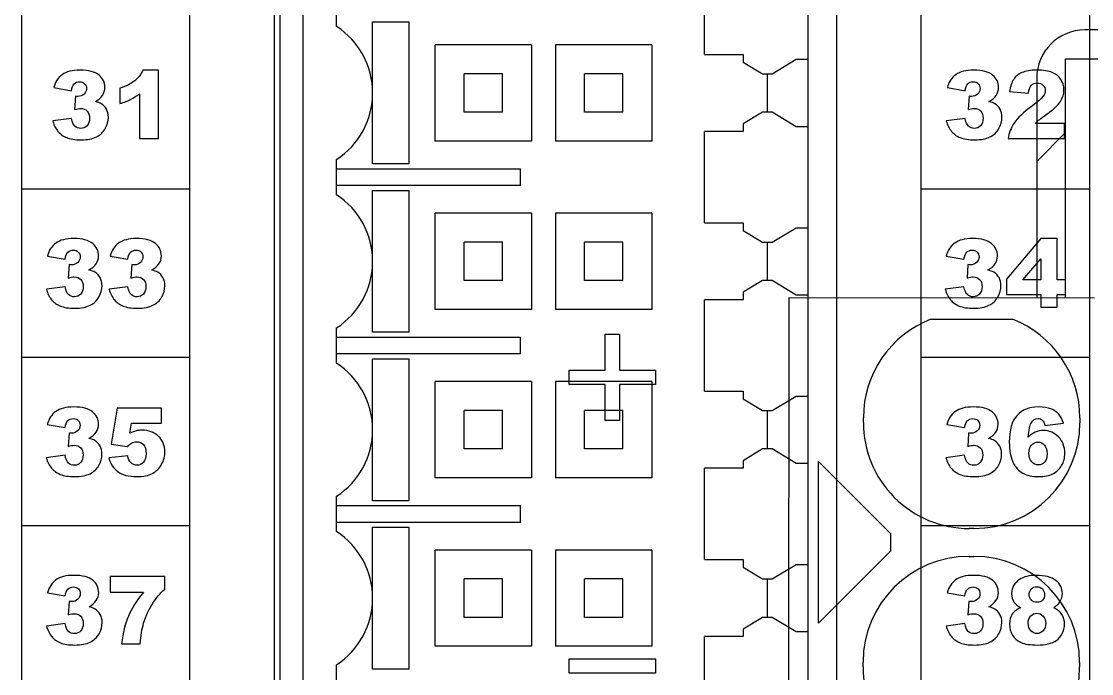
# Model space of a CAD drawing. Header units: millimetres. Extents: x 33 to 632, y -490 to 20.
# Drawn here: x 528.37 to 550.61, y -210.96 to -197.4 of the extents above; entities that cross this region are included whole.
import ezdxf

# ---------------------------------------------------------------- set-up
doc = ezdxf.new("R2010")
doc.units = ezdxf.units.MM
doc.layers.add('02___PRT_ALL_AXES', color=7, linetype='CONTINUOUS')
doc.layers.add('03___PRT_ALL_CURVES', color=7, linetype='CONTINUOUS')

# ---------------------------------------------------------------- blocks, each defined once
blk = doc.blocks.new('MOD_DIM780')
at = {"linetype": 'Continuous'}
for p, q in [((146.219, 128.861), (146.219, 48.361)), ((156.719, 48.361), (156.719, 128.861)), ((145.619, 128.161), (145.619, 48.561)), ((157.319, 48.561), (157.319, 128.161)), ((140.369, 125.111), (140.369, 51.611)), ((143.869, 51.611), (143.869, 125.111)), ((159.069, 51.611), (159.069, 125.111)), ((162.569, 125.111), (162.569, 51.611)), ((154.569, 71.911), (154.569, 73.811)), ((146.919, 72.494), (146.919, 73.228)), ((147.669, 72.586), (148.421, 72.586)), ((147.669, 71.115), (147.669, 72.586)), ((148.421, 72.586), (148.421, 69.636)), ((150.969, 72.111), (148.969, 72.111)), ((148.969, 70.111), (148.969, 72.111)), ((150.969, 72.111), (150.969, 70.111)), ((153.469, 72.111), (151.469, 72.111)), ((151.469, 72.111), (151.469, 70.111)), ((153.469, 72.111), (153.469, 70.111)), ((154.569, 71.911), (155.37, 71.911)), ((155.37, 71.911), (155.369, 71.753)), ((155.369, 71.753), (155.772, 71.511)), ((155.969, 71.511), (156.469, 71.811)), ((156.469, 71.811), (156.719, 71.811)), ((143.218, 71.585), (142.896, 71.585)), ((143.218, 70.161), (143.218, 71.585)), ((150.369, 71.511), (149.569, 71.511)), ((149.569, 70.711), (149.569, 71.511)), ((150.369, 70.711), (150.369, 71.511)), ((152.869, 71.511), (152.069, 71.511)), ((152.069, 70.711), (152.069, 71.511)), ((152.869, 70.711), (152.869, 71.511)), ((155.772, 71.511), (155.969, 71.511)), ((155.869, 71.511), (155.869, 70.711)), ((141.042, 71.222), (141.409, 71.156)), ((142.416, 71.209), (142.416, 70.89)), ((159.613, 71.222), (159.981, 71.156)), ((141.493, 71.043), (141.473, 70.765)), ((142.824, 71.094), (142.824, 70.161)), ((147.669, 69.636), (147.669, 71.107)), ((160.065, 71.043), (160.045, 70.765)), ((160.908, 71.138), (161.298, 71.106)), ((141.409, 70.582), (141.021, 70.53)), ((150.369, 70.711), (149.569, 70.711)), ((152.869, 70.711), (152.069, 70.711)), ((155.772, 70.711), (155.369, 70.468)), ((155.969, 70.711), (155.772, 70.711)), ((156.469, 70.41), (155.969, 70.711)), ((159.981, 70.582), (159.592, 70.53)), ((155.37, 70.311), (154.569, 70.311)), ((154.569, 68.411), (154.569, 70.311)), ((155.369, 70.468), (155.37, 70.311)), ((156.719, 70.41), (156.469, 70.41)), ((162.046, 70.478), (161.439, 70.478)), ((162.046, 70.161), (162.046, 70.478)), ((142.824, 70.161), (143.218, 70.161)), ((150.969, 70.111), (148.969, 70.111)), ((153.469, 70.111), (151.469, 70.111)), ((160.879, 70.161), (162.046, 70.161)), ((146.919, 68.994), (146.919, 69.728)), ((148.421, 69.636), (147.669, 69.636)), ((146.919, 69.536), (150.744, 69.536)), ((150.744, 69.186), (150.744, 69.536)), ((150.744, 69.186), (146.919, 69.186)), ((143.869, 69.111), (140.369, 69.111)), ((147.669, 69.086), (148.421, 69.086)), ((147.669, 67.615), (147.669, 69.086)), ((148.421, 69.086), (148.421, 66.136)), ((162.569, 69.111), (159.069, 69.111)), ((150.969, 68.611), (148.969, 68.611)), ((148.969, 66.611), (148.969, 68.611)), ((150.969, 68.611), (150.969, 66.611)), ((153.469, 68.611), (151.469, 68.611)), ((151.469, 68.611), (151.469, 66.611)), ((153.469, 68.611), (153.469, 66.611)), ((154.569, 68.411), (155.37, 68.411)), ((155.37, 68.411), (155.369, 68.253)), ((155.969, 68.011), (156.469, 68.311)), ((156.469, 68.311), (156.719, 68.311)), ((155.369, 68.253), (155.772, 68.011)), ((161.554, 68.085), (160.845, 67.242)), ((161.893, 68.085), (161.554, 68.085)), ((161.893, 67.224), (161.893, 68.085)), ((150.369, 68.011), (149.569, 68.011)), ((149.569, 67.211), (149.569, 68.011)), ((150.369, 67.211), (150.369, 68.011)), ((152.869, 68.011), (152.069, 68.011)), ((152.069, 67.211), (152.069, 68.011)), ((152.869, 67.211), (152.869, 68.011)), ((155.772, 68.011), (155.969, 68.011)), ((155.869, 68.011), (155.869, 67.211)), ((140.91, 67.722), (141.277, 67.656)), ((142.214, 67.722), (142.582, 67.656)), ((159.591, 67.722), (159.958, 67.656)), ((161.179, 67.224), (161.554, 67.664)), ((161.554, 67.664), (161.554, 67.224)), ((141.361, 67.543), (141.341, 67.265)), ((142.666, 67.543), (142.646, 67.265)), ((147.669, 66.136), (147.669, 67.607)), ((160.042, 67.543), (160.022, 67.265)), ((150.369, 67.211), (149.569, 67.211)), ((152.869, 67.211), (152.069, 67.211)), ((155.772, 67.211), (155.369, 66.968)), ((155.969, 67.211), (155.772, 67.211)), ((156.469, 66.91), (155.969, 67.211)), ((160.845, 67.242), (160.845, 66.922)), ((161.554, 67.224), (161.179, 67.224)), ((162.069, 67.224), (161.893, 67.224)), ((162.069, 66.922), (162.069, 67.224)), ((141.277, 67.082), (140.889, 67.03)), ((142.582, 67.082), (142.193, 67.03)), ((155.369, 66.968), (155.37, 66.811)), ((159.958, 67.082), (159.57, 67.03)), ((155.37, 66.811), (154.569, 66.811)), ((154.569, 64.911), (154.569, 66.811)), ((156.719, 66.91), (156.469, 66.91)), ((160.845, 66.922), (161.554, 66.922)), ((161.554, 66.922), (161.554, 66.661)), ((161.893, 66.922), (162.069, 66.922)), ((161.893, 66.661), (161.893, 66.922)), ((150.969, 66.611), (148.969, 66.611)), ((153.469, 66.611), (151.469, 66.611)), ((161.554, 66.661), (161.893, 66.661)), ((146.919, 65.494), (146.919, 66.228)), ((148.421, 66.136), (147.669, 66.136)), ((146.919, 66.036), (150.744, 66.036)), ((150.744, 65.686), (150.744, 66.036)), ((150.744, 65.686), (146.919, 65.686)), ((143.869, 65.611), (140.369, 65.611)), ((147.669, 65.586), (148.421, 65.586)), ((147.669, 64.115), (147.669, 65.586)), ((148.421, 65.586), (148.421, 62.636)), ((162.569, 65.611), (159.069, 65.611)), ((150.969, 65.111), (148.969, 65.111)), ((148.969, 63.111), (148.969, 65.111)), ((150.969, 65.111), (150.969, 63.111)), ((153.469, 65.111), (151.469, 65.111)), ((151.469, 65.111), (151.469, 63.111)), ((153.469, 65.111), (153.469, 63.111)), ((154.569, 64.911), (155.37, 64.911)), ((155.37, 64.911), (155.369, 64.753)), ((155.369, 64.753), (155.772, 64.511)), ((155.969, 64.511), (156.469, 64.811)), ((156.469, 64.811), (156.719, 64.811)), ((142.361, 64.561), (142.238, 63.808)), ((143.284, 64.561), (142.361, 64.561)), ((143.284, 64.25), (143.284, 64.561)), ((150.369, 64.511), (149.569, 64.511)), ((149.569, 63.711), (149.569, 64.511)), ((150.369, 63.711), (150.369, 64.511)), ((152.869, 64.511), (152.069, 64.511)), ((152.069, 63.711), (152.069, 64.511)), ((152.869, 63.711), (152.869, 64.511)), ((155.772, 64.511), (155.969, 64.511)), ((155.869, 64.511), (155.869, 63.711)), ((140.908, 64.222), (141.276, 64.156)), ((142.625, 64.04), (142.659, 64.25)), ((142.659, 64.25), (143.284, 64.25)), ((147.669, 62.636), (147.669, 64.107)), ((159.604, 64.222), (159.972, 64.156)), ((161.639, 64.198), (162.025, 64.246)), ((141.36, 64.043), (141.34, 63.765)), ((160.056, 64.043), (160.036, 63.765)), ((142.238, 63.808), (142.569, 63.76)), ((150.369, 63.711), (149.569, 63.711)), ((152.869, 63.711), (152.069, 63.711)), ((155.772, 63.711), (155.369, 63.468)), ((155.969, 63.711), (155.772, 63.711)), ((156.469, 63.41), (155.969, 63.711)), ((141.276, 63.582), (140.887, 63.53)), ((142.58, 63.567), (142.187, 63.524)), ((155.369, 63.468), (155.37, 63.311)), ((156.719, 63.41), (156.469, 63.41)), ((159.972, 63.582), (159.583, 63.53)), ((155.37, 63.311), (154.569, 63.311)), ((154.569, 61.411), (154.569, 63.311)), ((150.969, 63.111), (148.969, 63.111)), ((153.469, 63.111), (151.469, 63.111)), ((146.919, 61.994), (146.919, 62.728)), ((146.919, 62.536), (150.744, 62.536)), ((148.421, 62.636), (147.669, 62.636)), ((150.744, 62.186), (150.744, 62.536)), ((143.869, 62.111), (140.369, 62.111)), ((150.744, 62.186), (146.919, 62.186)), ((147.669, 62.086), (148.421, 62.086)), ((147.669, 60.615), (147.669, 62.086)), ((148.421, 62.086), (148.421, 59.136)), ((162.569, 62.111), (159.069, 62.111)), ((150.969, 61.611), (148.969, 61.611)), ((148.969, 59.611), (148.969, 61.611)), ((150.969, 61.611), (150.969, 59.611)), ((153.469, 61.611), (151.469, 61.611)), ((151.469, 61.611), (151.469, 59.611)), ((153.469, 61.611), (153.469, 59.611)), ((154.569, 61.411), (155.37, 61.411)), ((155.37, 61.411), (155.369, 61.253)), ((155.369, 61.253), (155.772, 61.011)), ((155.969, 61.011), (156.469, 61.311)), ((156.469, 61.311), (156.719, 61.311)), ((143.348, 61.061), (142.213, 61.061)), ((142.213, 61.061), (142.213, 60.732)), ((143.348, 60.798), (143.348, 61.061)), ((150.369, 61.011), (149.569, 61.011)), ((149.569, 60.211), (149.569, 61.011)), ((150.369, 60.211), (150.369, 61.011)), ((152.869, 61.011), (152.069, 61.011)), ((152.069, 60.211), (152.069, 61.011)), ((152.869, 60.211), (152.869, 61.011)), ((155.772, 61.011), (155.969, 61.011)), ((155.869, 61.011), (155.869, 60.211)), ((140.911, 60.722), (141.279, 60.656)), ((142.213, 60.732), (142.904, 60.732)), ((159.61, 60.722), (159.978, 60.656)), ((141.363, 60.543), (141.343, 60.265)), ((147.669, 59.136), (147.669, 60.607)), ((160.062, 60.543), (160.042, 60.265)), ((141.279, 60.082), (140.89, 60.03)), ((150.369, 60.211), (149.569, 60.211)), ((152.869, 60.211), (152.069, 60.211)), ((155.772, 60.211), (155.369, 59.968)), ((155.969, 60.211), (155.772, 60.211)), ((156.469, 59.91), (155.969, 60.211)), ((159.978, 60.082), (159.589, 60.03)), ((155.369, 59.968), (155.37, 59.811)), ((156.719, 59.91), (156.469, 59.91)), ((142.449, 59.661), (142.836, 59.661)), ((150.969, 59.611), (148.969, 59.611)), ((153.469, 59.611), (151.469, 59.611)), ((155.37, 59.811), (154.569, 59.811)), ((154.569, 57.911), (154.569, 59.811)), ((146.919, 58.494), (146.919, 59.228)), ((148.421, 59.136), (147.669, 59.136))]:
    blk.add_line(p, q, dxfattribs=at)
for centre, radius, start, end in [((146.019, 71.111), 1.65, 303.0557, 56.9443), ((146.019, 67.611), 1.65, 303.0557, 56.9443), ((146.019, 64.111), 1.65, 303.0557, 56.9443), ((146.019, 60.611), 1.65, 303.0557, 56.9443), ((161.485, 60.708), 1.071, 270.0061, 282.0044)]:
    blk.add_arc(centre, radius, start, end, dxfattribs=at)
for points in [[(141.217, 71.491), (141.13, 71.428), (141.072, 71.338), (141.042, 71.222)], [(141.587, 71.585), (141.427, 71.585), (141.304, 71.553), (141.217, 71.491)], [(141.983, 71.482), (141.901, 71.55), (141.769, 71.585), (141.587, 71.585)], [(142.105, 71.225), (142.105, 71.329), (142.064, 71.414), (141.983, 71.482)], [(142.896, 71.585), (142.854, 71.497), (142.797, 71.422), (142.724, 71.363)], [(159.789, 71.491), (159.702, 71.428), (159.644, 71.338), (159.613, 71.222)], [(160.158, 71.585), (159.999, 71.585), (159.876, 71.553), (159.789, 71.491)], [(160.554, 71.482), (160.473, 71.55), (160.341, 71.585), (160.158, 71.585)], [(160.677, 71.225), (160.677, 71.329), (160.636, 71.414), (160.554, 71.482)], [(161.164, 71.535), (161.089, 71.502), (161.032, 71.455), (160.992, 71.394)], [(161.472, 71.585), (161.341, 71.585), (161.238, 71.567), (161.164, 71.535)], [(161.791, 71.537), (161.715, 71.568), (161.609, 71.585), (161.472, 71.585)], [(161.971, 71.394), (161.927, 71.459), (161.868, 71.506), (161.791, 71.537)], [(141.409, 71.156), (141.419, 71.225), (141.439, 71.273), (141.467, 71.301)], [(141.467, 71.301), (141.496, 71.329), (141.533, 71.343), (141.579, 71.343)], [(141.579, 71.343), (141.623, 71.343), (141.658, 71.33), (141.684, 71.304)], [(141.722, 71.203), (141.722, 71.158), (141.705, 71.119), (141.671, 71.087)], [(141.684, 71.304), (141.709, 71.279), (141.722, 71.245), (141.722, 71.203)], [(142.056, 71.061), (142.088, 71.11), (142.105, 71.164), (142.105, 71.225)], [(142.724, 71.363), (142.651, 71.303), (142.548, 71.251), (142.416, 71.209)], [(159.981, 71.156), (159.99, 71.225), (160.01, 71.273), (160.039, 71.301)], [(160.039, 71.301), (160.068, 71.329), (160.105, 71.343), (160.151, 71.343)], [(160.151, 71.343), (160.195, 71.343), (160.23, 71.33), (160.255, 71.304)], [(160.294, 71.203), (160.294, 71.158), (160.277, 71.119), (160.242, 71.087)], [(160.255, 71.304), (160.281, 71.279), (160.294, 71.245), (160.294, 71.203)], [(160.627, 71.061), (160.66, 71.11), (160.677, 71.164), (160.677, 71.225)], [(160.992, 71.394), (160.951, 71.332), (160.923, 71.247), (160.908, 71.138)], [(161.298, 71.106), (161.308, 71.184), (161.329, 71.24), (161.361, 71.271)], [(161.361, 71.271), (161.392, 71.302), (161.433, 71.318), (161.483, 71.318)], [(161.483, 71.318), (161.531, 71.318), (161.57, 71.303), (161.601, 71.272)], [(161.601, 71.272), (161.633, 71.242), (161.649, 71.205), (161.649, 71.163)], [(161.962, 70.932), (162.011, 71.01), (162.037, 71.091), (162.037, 71.177)], [(162.037, 71.177), (162.037, 71.257), (162.015, 71.329), (161.971, 71.394)], [(141.544, 71.038), (141.531, 71.038), (141.514, 71.039), (141.493, 71.043)], [(141.671, 71.087), (141.636, 71.055), (141.594, 71.038), (141.544, 71.038)], [(141.906, 70.932), (141.973, 70.969), (142.022, 71.012), (142.056, 71.061)], [(142.416, 70.89), (142.506, 70.917), (142.58, 70.946), (142.639, 70.976)], [(142.639, 70.976), (142.698, 71.006), (142.76, 71.045), (142.824, 71.094)], [(160.115, 71.038), (160.103, 71.038), (160.086, 71.039), (160.065, 71.043)], [(160.242, 71.087), (160.208, 71.055), (160.166, 71.038), (160.115, 71.038)], [(160.477, 70.932), (160.544, 70.969), (160.594, 71.012), (160.627, 71.061)], [(161.601, 71.039), (161.569, 70.994), (161.496, 70.929), (161.383, 70.845)], [(161.649, 71.163), (161.649, 71.123), (161.633, 71.082), (161.601, 71.039)], [(141.473, 70.765), (141.527, 70.78), (141.569, 70.788), (141.599, 70.788)], [(141.599, 70.788), (141.657, 70.788), (141.701, 70.77), (141.735, 70.734)], [(141.735, 70.734), (141.768, 70.698), (141.785, 70.649), (141.785, 70.584)], [(142.03, 70.885), (142.001, 70.903), (141.959, 70.919), (141.906, 70.932)], [(142.138, 70.772), (142.112, 70.819), (142.076, 70.857), (142.03, 70.885)], [(142.177, 70.605), (142.177, 70.67), (142.164, 70.725), (142.138, 70.772)], [(160.045, 70.765), (160.098, 70.78), (160.14, 70.788), (160.171, 70.788)], [(160.171, 70.788), (160.228, 70.788), (160.273, 70.77), (160.306, 70.734)], [(160.306, 70.734), (160.34, 70.698), (160.357, 70.649), (160.357, 70.584)], [(160.601, 70.885), (160.573, 70.903), (160.531, 70.919), (160.477, 70.932)], [(160.709, 70.772), (160.684, 70.819), (160.647, 70.857), (160.601, 70.885)], [(160.749, 70.605), (160.749, 70.67), (160.735, 70.725), (160.709, 70.772)], [(161.383, 70.845), (161.195, 70.707), (161.068, 70.587), (161.001, 70.485)], [(161.689, 70.677), (161.821, 70.769), (161.912, 70.854), (161.962, 70.932)], [(141.021, 70.53), (141.045, 70.442), (141.082, 70.37), (141.129, 70.313)], [(141.48, 70.419), (141.447, 70.449), (141.424, 70.504), (141.409, 70.582)], [(141.785, 70.584), (141.785, 70.52), (141.767, 70.469), (141.733, 70.431)], [(142.113, 70.37), (142.155, 70.444), (142.177, 70.523), (142.177, 70.605)], [(159.592, 70.53), (159.617, 70.442), (159.653, 70.37), (159.701, 70.313)], [(160.051, 70.419), (160.019, 70.449), (159.996, 70.504), (159.981, 70.582)], [(160.357, 70.584), (160.357, 70.52), (160.339, 70.469), (160.304, 70.431)], [(160.684, 70.37), (160.727, 70.444), (160.749, 70.523), (160.749, 70.605)], [(161.439, 70.478), (161.474, 70.512), (161.505, 70.541), (161.532, 70.562)], [(161.532, 70.562), (161.558, 70.584), (161.611, 70.622), (161.689, 70.677)], [(141.129, 70.313), (141.177, 70.255), (141.237, 70.211), (141.311, 70.182)], [(141.603, 70.374), (141.553, 70.374), (141.512, 70.388), (141.48, 70.419)], [(141.733, 70.431), (141.699, 70.393), (141.655, 70.374), (141.603, 70.374)], [(141.929, 70.197), (142.009, 70.237), (142.07, 70.295), (142.113, 70.37)], [(159.701, 70.313), (159.749, 70.255), (159.809, 70.211), (159.882, 70.182)], [(160.175, 70.374), (160.125, 70.374), (160.084, 70.388), (160.051, 70.419)], [(160.304, 70.431), (160.27, 70.393), (160.226, 70.374), (160.175, 70.374)], [(160.5, 70.197), (160.58, 70.237), (160.642, 70.295), (160.684, 70.37)], [(161.001, 70.485), (160.933, 70.384), (160.893, 70.275), (160.879, 70.161)], [(141.311, 70.182), (141.384, 70.152), (141.485, 70.137), (141.613, 70.137)], [(141.613, 70.137), (141.742, 70.137), (141.848, 70.158), (141.929, 70.197)], [(159.882, 70.182), (159.956, 70.152), (160.056, 70.137), (160.184, 70.137)], [(160.184, 70.137), (160.314, 70.137), (160.42, 70.158), (160.5, 70.197)], [(141.455, 68.085), (141.296, 68.085), (141.172, 68.053), (141.086, 67.991)], [(141.851, 67.982), (141.769, 68.05), (141.637, 68.085), (141.455, 68.085)], [(142.76, 68.085), (142.6, 68.085), (142.477, 68.053), (142.39, 67.991)], [(143.155, 67.982), (143.074, 68.05), (142.942, 68.085), (142.76, 68.085)], [(160.136, 68.085), (159.976, 68.085), (159.853, 68.053), (159.767, 67.991)], [(160.532, 67.982), (160.45, 68.05), (160.318, 68.085), (160.136, 68.085)], [(141.086, 67.991), (140.999, 67.928), (140.94, 67.838), (140.91, 67.722)], [(141.336, 67.801), (141.364, 67.829), (141.402, 67.843), (141.447, 67.843)], [(141.447, 67.843), (141.491, 67.843), (141.527, 67.83), (141.552, 67.804)], [(141.974, 67.725), (141.974, 67.829), (141.933, 67.914), (141.851, 67.982)], [(142.39, 67.991), (142.303, 67.928), (142.245, 67.838), (142.214, 67.722)], [(142.64, 67.801), (142.669, 67.829), (142.706, 67.843), (142.752, 67.843)], [(142.752, 67.843), (142.796, 67.843), (142.831, 67.83), (142.856, 67.804)], [(143.278, 67.725), (143.278, 67.829), (143.237, 67.914), (143.155, 67.982)], [(159.767, 67.991), (159.679, 67.928), (159.621, 67.838), (159.591, 67.722)], [(160.017, 67.801), (160.045, 67.829), (160.082, 67.843), (160.128, 67.843)], [(160.128, 67.843), (160.172, 67.843), (160.208, 67.83), (160.233, 67.804)], [(160.654, 67.725), (160.654, 67.829), (160.613, 67.914), (160.532, 67.982)], [(141.277, 67.656), (141.287, 67.725), (141.307, 67.773), (141.336, 67.801)], [(141.591, 67.703), (141.591, 67.658), (141.573, 67.619), (141.539, 67.587)], [(141.552, 67.804), (141.577, 67.779), (141.591, 67.745), (141.591, 67.703)], [(141.924, 67.561), (141.956, 67.61), (141.974, 67.664), (141.974, 67.725)], [(142.582, 67.656), (142.591, 67.725), (142.612, 67.773), (142.64, 67.801)], [(142.895, 67.703), (142.895, 67.658), (142.878, 67.619), (142.844, 67.587)], [(142.856, 67.804), (142.882, 67.779), (142.895, 67.745), (142.895, 67.703)], [(143.228, 67.561), (143.261, 67.61), (143.278, 67.664), (143.278, 67.725)], [(159.958, 67.656), (159.968, 67.725), (159.988, 67.773), (160.017, 67.801)], [(160.272, 67.703), (160.272, 67.658), (160.254, 67.619), (160.22, 67.587)], [(160.233, 67.804), (160.258, 67.779), (160.272, 67.745), (160.272, 67.703)], [(160.605, 67.561), (160.637, 67.61), (160.654, 67.664), (160.654, 67.725)], [(141.412, 67.538), (141.4, 67.538), (141.382, 67.539), (141.361, 67.543)], [(141.539, 67.587), (141.505, 67.555), (141.463, 67.538), (141.412, 67.538)], [(141.774, 67.432), (141.841, 67.469), (141.891, 67.512), (141.924, 67.561)], [(141.898, 67.385), (141.87, 67.403), (141.827, 67.419), (141.774, 67.432)], [(142.717, 67.538), (142.704, 67.538), (142.687, 67.539), (142.666, 67.543)], [(142.844, 67.587), (142.809, 67.555), (142.767, 67.538), (142.717, 67.538)], [(143.079, 67.432), (143.145, 67.469), (143.195, 67.512), (143.228, 67.561)], [(143.202, 67.385), (143.174, 67.403), (143.132, 67.419), (143.079, 67.432)], [(160.093, 67.538), (160.081, 67.538), (160.063, 67.539), (160.042, 67.543)], [(160.22, 67.587), (160.186, 67.555), (160.144, 67.538), (160.093, 67.538)], [(160.455, 67.432), (160.522, 67.469), (160.571, 67.512), (160.605, 67.561)], [(160.579, 67.385), (160.55, 67.403), (160.508, 67.419), (160.455, 67.432)], [(141.341, 67.265), (141.395, 67.28), (141.437, 67.288), (141.467, 67.288)], [(141.467, 67.288), (141.525, 67.288), (141.57, 67.27), (141.603, 67.234)], [(141.603, 67.234), (141.636, 67.198), (141.654, 67.149), (141.654, 67.084)], [(142.006, 67.272), (141.98, 67.319), (141.944, 67.357), (141.898, 67.385)], [(142.045, 67.105), (142.045, 67.17), (142.032, 67.225), (142.006, 67.272)], [(142.646, 67.265), (142.699, 67.28), (142.741, 67.288), (142.772, 67.288)], [(142.772, 67.288), (142.829, 67.288), (142.874, 67.27), (142.907, 67.234)], [(142.907, 67.234), (142.941, 67.198), (142.958, 67.149), (142.958, 67.084)], [(143.311, 67.272), (143.285, 67.319), (143.248, 67.357), (143.202, 67.385)], [(143.35, 67.105), (143.35, 67.17), (143.336, 67.225), (143.311, 67.272)], [(160.022, 67.265), (160.076, 67.28), (160.118, 67.288), (160.148, 67.288)], [(160.148, 67.288), (160.206, 67.288), (160.251, 67.27), (160.284, 67.234)], [(160.284, 67.234), (160.317, 67.198), (160.335, 67.149), (160.335, 67.084)], [(160.687, 67.272), (160.661, 67.319), (160.625, 67.357), (160.579, 67.385)], [(160.726, 67.105), (160.726, 67.17), (160.713, 67.225), (160.687, 67.272)], [(140.889, 67.03), (140.914, 66.942), (140.95, 66.87), (140.998, 66.813)], [(141.348, 66.919), (141.316, 66.949), (141.293, 67.004), (141.277, 67.082)], [(141.654, 67.084), (141.654, 67.02), (141.636, 66.969), (141.601, 66.931)], [(141.981, 66.87), (142.023, 66.944), (142.045, 67.023), (142.045, 67.105)], [(142.193, 67.03), (142.218, 66.942), (142.254, 66.87), (142.302, 66.813)], [(142.653, 66.919), (142.62, 66.949), (142.597, 67.004), (142.582, 67.082)], [(142.958, 67.084), (142.958, 67.02), (142.94, 66.969), (142.906, 66.931)], [(143.285, 66.87), (143.328, 66.944), (143.35, 67.023), (143.35, 67.105)], [(159.57, 67.03), (159.594, 66.942), (159.631, 66.87), (159.679, 66.813)], [(160.029, 66.919), (159.997, 66.949), (159.974, 67.004), (159.958, 67.082)], [(160.335, 67.084), (160.335, 67.02), (160.316, 66.969), (160.282, 66.931)], [(160.662, 66.87), (160.704, 66.944), (160.726, 67.023), (160.726, 67.105)], [(140.998, 66.813), (141.045, 66.755), (141.106, 66.711), (141.179, 66.682)], [(141.471, 66.874), (141.422, 66.874), (141.381, 66.888), (141.348, 66.919)], [(141.601, 66.931), (141.567, 66.893), (141.523, 66.874), (141.471, 66.874)], [(141.797, 66.697), (141.877, 66.737), (141.938, 66.795), (141.981, 66.87)], [(142.302, 66.813), (142.35, 66.755), (142.41, 66.711), (142.484, 66.682)], [(142.776, 66.874), (142.726, 66.874), (142.685, 66.888), (142.653, 66.919)], [(142.906, 66.931), (142.871, 66.893), (142.827, 66.874), (142.776, 66.874)], [(143.101, 66.697), (143.182, 66.737), (143.243, 66.795), (143.285, 66.87)], [(159.679, 66.813), (159.726, 66.755), (159.786, 66.711), (159.86, 66.682)], [(160.152, 66.874), (160.103, 66.874), (160.061, 66.888), (160.029, 66.919)], [(160.282, 66.931), (160.248, 66.893), (160.204, 66.874), (160.152, 66.874)], [(160.478, 66.697), (160.558, 66.737), (160.619, 66.795), (160.662, 66.87)], [(141.179, 66.682), (141.253, 66.652), (141.353, 66.637), (141.481, 66.637)], [(141.481, 66.637), (141.611, 66.637), (141.717, 66.658), (141.797, 66.697)], [(142.484, 66.682), (142.557, 66.652), (142.657, 66.637), (142.785, 66.637)], [(142.785, 66.637), (142.915, 66.637), (143.021, 66.658), (143.101, 66.697)], [(159.86, 66.682), (159.933, 66.652), (160.034, 66.637), (160.162, 66.637)], [(160.162, 66.637), (160.292, 66.637), (160.398, 66.658), (160.478, 66.697)], [(141.454, 64.585), (141.294, 64.585), (141.171, 64.553), (141.084, 64.491)], [(141.849, 64.482), (141.768, 64.55), (141.636, 64.585), (141.454, 64.585)], [(160.15, 64.585), (159.99, 64.585), (159.867, 64.553), (159.78, 64.491)], [(160.546, 64.482), (160.464, 64.55), (160.332, 64.585), (160.15, 64.585)], [(161.503, 64.585), (161.314, 64.585), (161.167, 64.525), (161.061, 64.408)], [(161.767, 64.545), (161.702, 64.571), (161.614, 64.585), (161.503, 64.585)], [(161.928, 64.432), (161.885, 64.482), (161.832, 64.52), (161.767, 64.545)], [(141.084, 64.491), (140.997, 64.428), (140.939, 64.338), (140.908, 64.222)], [(141.276, 64.156), (141.286, 64.225), (141.306, 64.273), (141.334, 64.301)], [(141.334, 64.301), (141.363, 64.329), (141.4, 64.343), (141.446, 64.343)], [(141.446, 64.343), (141.49, 64.343), (141.525, 64.33), (141.551, 64.304)], [(141.551, 64.304), (141.576, 64.279), (141.589, 64.245), (141.589, 64.203)], [(141.972, 64.225), (141.972, 64.329), (141.931, 64.414), (141.849, 64.482)], [(159.78, 64.491), (159.693, 64.428), (159.635, 64.338), (159.604, 64.222)], [(159.972, 64.156), (159.982, 64.225), (160.002, 64.273), (160.03, 64.301)], [(160.03, 64.301), (160.059, 64.329), (160.096, 64.343), (160.142, 64.343)], [(160.142, 64.343), (160.186, 64.343), (160.221, 64.33), (160.247, 64.304)], [(160.247, 64.304), (160.272, 64.279), (160.285, 64.245), (160.285, 64.203)], [(160.668, 64.225), (160.668, 64.329), (160.627, 64.414), (160.546, 64.482)], [(161.061, 64.408), (160.954, 64.29), (160.901, 64.105), (160.901, 63.853)], [(161.352, 64.251), (161.386, 64.313), (161.436, 64.346), (161.499, 64.346)], [(161.499, 64.346), (161.534, 64.346), (161.563, 64.334), (161.587, 64.312)], [(161.587, 64.312), (161.611, 64.289), (161.628, 64.251), (161.639, 64.198)], [(162.025, 64.246), (162.002, 64.32), (161.97, 64.383), (161.928, 64.432)], [(141.538, 64.087), (141.503, 64.055), (141.461, 64.038), (141.411, 64.038)], [(141.589, 64.203), (141.589, 64.158), (141.572, 64.119), (141.538, 64.087)], [(141.773, 63.932), (141.839, 63.969), (141.889, 64.012), (141.922, 64.061)], [(141.922, 64.061), (141.955, 64.11), (141.972, 64.164), (141.972, 64.225)], [(142.753, 64.086), (142.711, 64.076), (142.668, 64.06), (142.625, 64.04)], [(142.879, 64.101), (142.837, 64.101), (142.795, 64.096), (142.753, 64.086)], [(143.22, 63.974), (143.132, 64.058), (143.019, 64.101), (142.879, 64.101)], [(160.234, 64.087), (160.199, 64.055), (160.157, 64.038), (160.107, 64.038)], [(160.285, 64.203), (160.285, 64.158), (160.268, 64.119), (160.234, 64.087)], [(160.469, 63.932), (160.536, 63.969), (160.585, 64.012), (160.619, 64.061)], [(160.619, 64.061), (160.651, 64.11), (160.668, 64.164), (160.668, 64.225)], [(161.296, 63.956), (161.307, 64.106), (161.326, 64.204), (161.352, 64.251)], [(161.439, 64.06), (161.389, 64.037), (161.342, 64.003), (161.296, 63.956)], [(161.609, 64.095), (161.544, 64.095), (161.488, 64.083), (161.439, 64.06)], [(161.925, 63.961), (161.839, 64.05), (161.733, 64.095), (161.609, 64.095)], [(141.411, 64.038), (141.398, 64.038), (141.381, 64.039), (141.36, 64.043)], [(141.897, 63.885), (141.868, 63.903), (141.826, 63.919), (141.773, 63.932)], [(142.005, 63.772), (141.979, 63.819), (141.943, 63.857), (141.897, 63.885)], [(142.655, 63.833), (142.689, 63.851), (142.726, 63.861), (142.764, 63.861)], [(142.764, 63.861), (142.823, 63.861), (142.87, 63.841), (142.906, 63.802)], [(143.351, 63.654), (143.351, 63.782), (143.307, 63.889), (143.22, 63.974)], [(160.107, 64.038), (160.094, 64.038), (160.077, 64.039), (160.056, 64.043)], [(160.593, 63.885), (160.564, 63.903), (160.522, 63.919), (160.469, 63.932)], [(160.701, 63.772), (160.675, 63.819), (160.639, 63.857), (160.593, 63.885)], [(160.901, 63.853), (160.901, 63.68), (160.926, 63.542), (160.977, 63.437)], [(161.364, 63.794), (161.4, 63.834), (161.446, 63.854), (161.5, 63.854)], [(161.5, 63.854), (161.553, 63.854), (161.597, 63.833), (161.632, 63.792)], [(162.055, 63.622), (162.055, 63.759), (162.011, 63.871), (161.925, 63.961)], [(141.34, 63.765), (141.393, 63.78), (141.435, 63.788), (141.466, 63.788)], [(141.466, 63.788), (141.523, 63.788), (141.568, 63.77), (141.601, 63.734)], [(141.601, 63.734), (141.635, 63.698), (141.652, 63.649), (141.652, 63.584)], [(142.044, 63.605), (142.044, 63.67), (142.03, 63.725), (142.005, 63.772)], [(142.569, 63.76), (142.6, 63.795), (142.628, 63.82), (142.655, 63.833)], [(142.906, 63.802), (142.941, 63.763), (142.96, 63.702), (142.96, 63.619)], [(142.96, 63.619), (142.96, 63.537), (142.941, 63.476), (142.906, 63.435)], [(143.284, 63.394), (143.328, 63.477), (143.351, 63.564), (143.351, 63.654)], [(160.036, 63.765), (160.09, 63.78), (160.132, 63.788), (160.162, 63.788)], [(160.162, 63.788), (160.22, 63.788), (160.264, 63.77), (160.298, 63.734)], [(160.298, 63.734), (160.331, 63.698), (160.348, 63.649), (160.348, 63.584)], [(160.74, 63.605), (160.74, 63.67), (160.727, 63.725), (160.701, 63.772)], [(161.309, 63.622), (161.309, 63.696), (161.327, 63.754), (161.364, 63.794)], [(161.366, 63.443), (161.328, 63.486), (161.309, 63.546), (161.309, 63.622)], [(161.632, 63.792), (161.668, 63.75), (161.686, 63.69), (161.686, 63.611)], [(161.989, 63.369), (162.033, 63.445), (162.055, 63.529), (162.055, 63.622)], [(140.887, 63.53), (140.912, 63.442), (140.948, 63.37), (140.996, 63.313)], [(141.347, 63.419), (141.314, 63.449), (141.291, 63.504), (141.276, 63.582)], [(141.47, 63.374), (141.42, 63.374), (141.379, 63.388), (141.347, 63.419)], [(141.6, 63.431), (141.565, 63.393), (141.521, 63.374), (141.47, 63.374)], [(141.652, 63.584), (141.652, 63.52), (141.634, 63.469), (141.6, 63.431)], [(141.979, 63.37), (142.022, 63.444), (142.044, 63.523), (142.044, 63.605)], [(142.187, 63.524), (142.206, 63.458), (142.23, 63.403), (142.259, 63.359)], [(142.647, 63.422), (142.612, 63.455), (142.59, 63.504), (142.58, 63.567)], [(142.772, 63.374), (142.724, 63.374), (142.682, 63.39), (142.647, 63.422)], [(142.906, 63.435), (142.871, 63.394), (142.826, 63.374), (142.772, 63.374)], [(143.092, 63.203), (143.174, 63.247), (143.238, 63.31), (143.284, 63.394)], [(159.583, 63.53), (159.608, 63.442), (159.645, 63.37), (159.692, 63.313)], [(160.043, 63.419), (160.01, 63.449), (159.987, 63.504), (159.972, 63.582)], [(160.166, 63.374), (160.116, 63.374), (160.075, 63.388), (160.043, 63.419)], [(160.296, 63.431), (160.262, 63.393), (160.218, 63.374), (160.166, 63.374)], [(160.348, 63.584), (160.348, 63.52), (160.33, 63.469), (160.296, 63.431)], [(160.676, 63.37), (160.718, 63.444), (160.74, 63.523), (160.74, 63.605)], [(160.977, 63.437), (161.027, 63.332), (161.095, 63.256), (161.18, 63.208)], [(161.507, 63.379), (161.451, 63.379), (161.405, 63.4), (161.366, 63.443)], [(161.635, 63.437), (161.6, 63.398), (161.557, 63.379), (161.507, 63.379)], [(161.686, 63.611), (161.686, 63.534), (161.669, 63.476), (161.635, 63.437)], [(140.996, 63.313), (141.044, 63.255), (141.104, 63.211), (141.178, 63.182)], [(141.178, 63.182), (141.251, 63.152), (141.351, 63.137), (141.479, 63.137)], [(141.479, 63.137), (141.609, 63.137), (141.715, 63.158), (141.795, 63.197)], [(141.795, 63.197), (141.876, 63.237), (141.937, 63.295), (141.979, 63.37)], [(142.259, 63.359), (142.287, 63.315), (142.325, 63.275), (142.37, 63.241)], [(142.37, 63.241), (142.416, 63.207), (142.473, 63.18), (142.539, 63.163)], [(142.776, 63.137), (142.904, 63.137), (143.01, 63.159), (143.092, 63.203)], [(159.692, 63.313), (159.74, 63.255), (159.8, 63.211), (159.874, 63.182)], [(159.874, 63.182), (159.947, 63.152), (160.048, 63.137), (160.176, 63.137)], [(160.176, 63.137), (160.305, 63.137), (160.411, 63.158), (160.491, 63.197)], [(160.491, 63.197), (160.572, 63.237), (160.633, 63.295), (160.676, 63.37)], [(161.18, 63.208), (161.264, 63.161), (161.377, 63.137), (161.517, 63.137)], [(161.517, 63.137), (161.634, 63.137), (161.73, 63.157), (161.807, 63.195)], [(161.807, 63.195), (161.885, 63.234), (161.945, 63.292), (161.989, 63.369)], [(142.539, 63.163), (142.604, 63.146), (142.684, 63.137), (142.776, 63.137)], [(141.087, 60.991), (141, 60.928), (140.942, 60.838), (140.911, 60.722)], [(141.456, 61.085), (141.297, 61.085), (141.174, 61.053), (141.087, 60.991)], [(141.852, 60.982), (141.771, 61.05), (141.639, 61.085), (141.456, 61.085)], [(141.975, 60.725), (141.975, 60.829), (141.934, 60.914), (141.852, 60.982)], [(159.786, 60.991), (159.699, 60.928), (159.641, 60.838), (159.61, 60.722)], [(160.156, 61.085), (159.996, 61.085), (159.873, 61.053), (159.786, 60.991)], [(160.551, 60.982), (160.47, 61.05), (160.338, 61.085), (160.156, 61.085)], [(160.674, 60.725), (160.674, 60.829), (160.633, 60.914), (160.551, 60.982)], [(161.113, 60.998), (161.003, 60.924), (160.948, 60.828), (160.948, 60.711)], [(161.454, 61.085), (161.313, 61.085), (161.199, 61.056), (161.113, 60.998)], [(161.869, 60.977), (161.779, 61.048), (161.641, 61.085), (161.454, 61.085)], [(162.003, 60.708), (162.003, 60.816), (161.959, 60.906), (161.869, 60.977)], [(141.279, 60.656), (141.288, 60.725), (141.308, 60.773), (141.337, 60.801)], [(141.337, 60.801), (141.366, 60.829), (141.403, 60.843), (141.449, 60.843)], [(141.449, 60.843), (141.493, 60.843), (141.528, 60.83), (141.553, 60.804)], [(141.553, 60.804), (141.579, 60.779), (141.592, 60.745), (141.592, 60.703)], [(141.925, 60.561), (141.958, 60.61), (141.975, 60.664), (141.975, 60.725)], [(142.904, 60.732), (142.762, 60.556), (142.658, 60.39), (142.592, 60.236)], [(143.101, 60.509), (143.167, 60.612), (143.249, 60.708), (143.348, 60.798)], [(159.978, 60.656), (159.987, 60.725), (160.007, 60.773), (160.036, 60.801)], [(160.036, 60.801), (160.065, 60.829), (160.102, 60.843), (160.148, 60.843)], [(160.148, 60.843), (160.192, 60.843), (160.227, 60.83), (160.252, 60.804)], [(160.252, 60.804), (160.278, 60.779), (160.291, 60.745), (160.291, 60.703)], [(160.624, 60.561), (160.657, 60.61), (160.674, 60.664), (160.674, 60.725)], [(161.314, 60.688), (161.314, 60.735), (161.328, 60.773), (161.358, 60.803)], [(161.358, 60.803), (161.387, 60.832), (161.426, 60.848), (161.473, 60.848)], [(161.473, 60.848), (161.519, 60.848), (161.557, 60.832), (161.588, 60.802)], [(161.588, 60.802), (161.618, 60.771), (161.633, 60.732), (161.633, 60.684)], [(141.414, 60.538), (141.401, 60.538), (141.384, 60.539), (141.363, 60.543)], [(141.541, 60.587), (141.506, 60.555), (141.464, 60.538), (141.414, 60.538)], [(141.592, 60.703), (141.592, 60.658), (141.575, 60.619), (141.541, 60.587)], [(141.775, 60.432), (141.842, 60.469), (141.892, 60.512), (141.925, 60.561)], [(142.91, 60.088), (142.957, 60.242), (143.021, 60.383), (143.101, 60.509)], [(160.113, 60.538), (160.1, 60.538), (160.083, 60.539), (160.062, 60.543)], [(160.24, 60.587), (160.205, 60.555), (160.163, 60.538), (160.113, 60.538)], [(160.291, 60.703), (160.291, 60.658), (160.274, 60.619), (160.24, 60.587)], [(160.474, 60.432), (160.541, 60.469), (160.591, 60.512), (160.624, 60.561)], [(160.948, 60.711), (160.948, 60.64), (160.967, 60.577), (161.005, 60.522)], [(161.005, 60.522), (161.033, 60.482), (161.078, 60.446), (161.139, 60.413)], [(161.359, 60.571), (161.328, 60.6), (161.314, 60.64), (161.314, 60.688)], [(161.48, 60.527), (161.429, 60.527), (161.389, 60.541), (161.359, 60.571)], [(161.59, 60.571), (161.561, 60.541), (161.524, 60.527), (161.48, 60.527)], [(161.633, 60.684), (161.633, 60.638), (161.619, 60.599), (161.59, 60.571)], [(161.824, 60.413), (161.881, 60.451), (161.923, 60.491), (161.95, 60.532)], [(161.95, 60.532), (161.985, 60.586), (162.003, 60.645), (162.003, 60.708)], [(141.343, 60.265), (141.396, 60.28), (141.438, 60.288), (141.469, 60.288)], [(141.469, 60.288), (141.526, 60.288), (141.571, 60.27), (141.604, 60.234)], [(141.899, 60.385), (141.871, 60.403), (141.829, 60.419), (141.775, 60.432)], [(142.007, 60.272), (141.982, 60.319), (141.945, 60.357), (141.899, 60.385)], [(160.042, 60.265), (160.095, 60.28), (160.137, 60.288), (160.168, 60.288)], [(160.168, 60.288), (160.225, 60.288), (160.27, 60.27), (160.303, 60.234)], [(160.598, 60.385), (160.57, 60.403), (160.528, 60.419), (160.474, 60.432)], [(160.707, 60.272), (160.681, 60.319), (160.644, 60.357), (160.598, 60.385)], [(160.962, 60.28), (160.924, 60.223), (160.905, 60.154), (160.905, 60.072)], [(161.139, 60.413), (161.059, 60.382), (161.001, 60.338), (160.962, 60.28)], [(161.346, 60.24), (161.383, 60.279), (161.425, 60.298), (161.473, 60.298)], [(161.473, 60.298), (161.522, 60.298), (161.565, 60.278), (161.602, 60.238)], [(161.993, 60.269), (161.956, 60.328), (161.899, 60.377), (161.824, 60.413)], [(141.35, 59.919), (141.317, 59.949), (141.294, 60.004), (141.279, 60.082)], [(141.655, 60.084), (141.655, 60.02), (141.637, 59.969), (141.603, 59.931)], [(141.604, 60.234), (141.638, 60.198), (141.655, 60.149), (141.655, 60.084)], [(141.982, 59.87), (142.025, 59.944), (142.047, 60.023), (142.047, 60.105)], [(142.047, 60.105), (142.047, 60.17), (142.033, 60.225), (142.007, 60.272)], [(142.592, 60.236), (142.527, 60.081), (142.479, 59.889), (142.449, 59.661)], [(142.836, 59.661), (142.849, 59.825), (142.874, 59.967), (142.91, 60.088)], [(160.049, 59.919), (160.016, 59.949), (159.993, 60.004), (159.978, 60.082)], [(160.354, 60.084), (160.354, 60.02), (160.336, 59.969), (160.302, 59.931)], [(160.303, 60.234), (160.337, 60.198), (160.354, 60.149), (160.354, 60.084)], [(160.681, 59.87), (160.724, 59.944), (160.746, 60.023), (160.746, 60.105)], [(160.746, 60.105), (160.746, 60.17), (160.732, 60.225), (160.707, 60.272)], [(160.905, 60.072), (160.905, 59.988), (160.925, 59.912), (160.966, 59.844)], [(161.293, 60.086), (161.293, 60.151), (161.31, 60.202), (161.346, 60.24)], [(161.349, 59.934), (161.311, 59.973), (161.293, 60.024), (161.293, 60.086)], [(161.602, 60.238), (161.64, 60.198), (161.659, 60.148), (161.659, 60.087)], [(161.659, 60.087), (161.659, 60.025), (161.64, 59.975), (161.603, 59.935)], [(162.049, 60.07), (162.049, 60.143), (162.03, 60.209), (161.993, 60.269)], [(162.001, 59.874), (162.033, 59.935), (162.049, 60), (162.049, 60.07)], [(140.89, 60.03), (140.915, 59.942), (140.951, 59.87), (140.999, 59.813)], [(141.473, 59.874), (141.423, 59.874), (141.382, 59.888), (141.35, 59.919)], [(141.603, 59.931), (141.568, 59.893), (141.524, 59.874), (141.473, 59.874)], [(141.798, 59.697), (141.879, 59.737), (141.94, 59.795), (141.982, 59.87)], [(159.589, 60.03), (159.614, 59.942), (159.65, 59.87), (159.698, 59.813)], [(160.172, 59.874), (160.122, 59.874), (160.081, 59.888), (160.049, 59.919)], [(160.302, 59.931), (160.267, 59.893), (160.223, 59.874), (160.172, 59.874)], [(160.497, 59.697), (160.578, 59.737), (160.639, 59.795), (160.681, 59.87)], [(160.966, 59.844), (161.006, 59.775), (161.067, 59.724), (161.145, 59.689)], [(161.478, 59.876), (161.429, 59.876), (161.386, 59.895), (161.349, 59.934)], [(161.603, 59.935), (161.566, 59.895), (161.524, 59.876), (161.478, 59.876)], [(161.882, 59.733), (161.929, 59.766), (161.968, 59.813), (162.001, 59.874)], [(140.999, 59.813), (141.047, 59.755), (141.107, 59.711), (141.18, 59.682)], [(141.18, 59.682), (141.254, 59.652), (141.354, 59.637), (141.482, 59.637)], [(141.482, 59.637), (141.612, 59.637), (141.718, 59.658), (141.798, 59.697)], [(159.698, 59.813), (159.746, 59.755), (159.806, 59.711), (159.88, 59.682)], [(159.88, 59.682), (159.953, 59.652), (160.053, 59.637), (160.181, 59.637)], [(160.181, 59.637), (160.311, 59.637), (160.417, 59.658), (160.497, 59.697)], [(161.145, 59.689), (161.223, 59.655), (161.336, 59.637), (161.485, 59.637)], [(161.707, 59.66), (161.777, 59.675), (161.835, 59.7), (161.882, 59.733)]]:
    blk.add_open_spline(points, degree=3, dxfattribs=at)
blk = doc.blocks.new('MOD_PWR750')
at = {"color": 7, "linetype": 'Continuous'}
for p, q in [((-0.25, 6), (-0.25, 124)), ((16.07, 66.847), (16.07, 71.82)), ((16.07, 71.82), (24.5, 71.82)), ((15.47, 71.42), (15.47, 66.848)), ((10.321, 66.854), (10.303, 51.603)), ((16.671, 66.846), (10.321, 66.854)), ((13.272, 66.41), (14.969, 66.408)), ((11.868, 64.262), (11.868, 64.362)), ((16.368, 64.357), (16.368, 64.257)), ((10.933, 60.092), (10.937, 63.454)), ((10.937, 63.454), (12.435, 61.953)), ((14.165, 62.059), (14.065, 62.059)), ((12.435, 61.953), (12.435, 61.59)), ((12.435, 61.59), (10.933, 60.092)), ((14.065, 61.479), (14.165, 61.479)), ((11.862, 59.182), (11.862, 59.282)), ((16.362, 59.277), (16.362, 59.177))]:
    blk.add_line(p, q, dxfattribs=at)
at = {"color": 2, "linetype": 'Continuous'}
blk.add_line((15.47, 69.686), (16.07, 70.286), dxfattribs=at)
at = {"color": 7, "linetype": 'Continuous'}
for centre, start, end in [((14.068, 64.359), 111.2131, 179.9331), ((14.168, 64.359), 359.9331, 68.6531), ((14.068, 64.259), 179.9331, 269.9331), ((14.168, 64.259), 269.9331, 359.9331), ((14.062, 59.279), 89.9331, 179.9331), ((14.162, 59.279), 359.9331, 89.9331), ((14.062, 59.179), 179.9331, 269.9331), ((14.162, 59.179), 269.9331, 359.9331)]:
    blk.add_arc(centre, 2.2, start, end, dxfattribs=at)
at = {"layer": '02___PRT_ALL_AXES', "color": 7, "linetype": 'Continuous'}
blk.add_line((24.1, 72.42), (16.47, 72.42), dxfattribs=at)
blk.add_arc((16.47, 71.42), 1, 90, 180, dxfattribs=at)
at = {"layer": '03___PRT_ALL_CURVES', "color": 4, "linetype": 'Continuous'}
for p, q in [((6.5, 65.35), (6.5, 66.1)), ((6.5, 66.1), (6.8, 66.1)), ((6.8, 66.1), (6.8, 65.35)), ((5.75, 65.05), (5.75, 65.35)), ((5.75, 65.35), (6.5, 65.35)), ((6.8, 65.35), (7.55, 65.35)), ((7.55, 65.35), (7.55, 65.05)), ((6.5, 65.05), (5.75, 65.05)), ((6.5, 64.3), (6.5, 65.05)), ((6.8, 65.05), (6.8, 64.3)), ((7.55, 65.05), (6.8, 65.05)), ((6.8, 64.3), (6.5, 64.3)), ((5.75, 59.05), (5.75, 59.35)), ((5.75, 59.35), (7.55, 59.35)), ((7.55, 59.35), (7.55, 59.05)), ((7.55, 59.05), (5.75, 59.05))]:
    blk.add_line(p, q, dxfattribs=at)

msp = doc.modelspace()

# ---------------------------------------------------------------- block references
for name, p in [('MOD_DIM780', (388, -270)), ('MOD_PWR750', (534, -270))]:
    msp.add_blockref(name, p)

doc.saveas('drawing.dxf')
